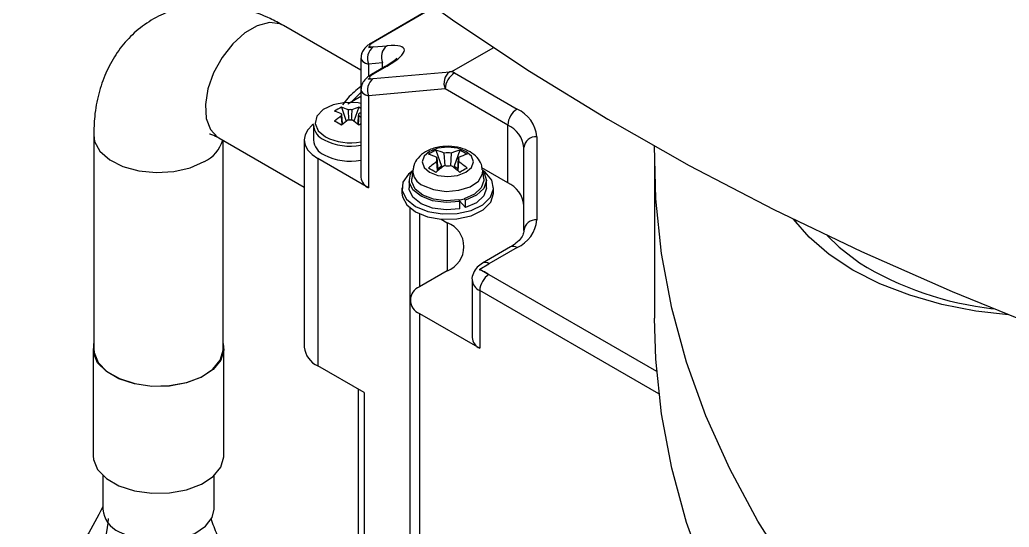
# Model space of a CAD drawing. Header units: millimetres. Extents: x 334 to 3694, y 0 to 2376.
# Drawn here: x 2483.38 to 2528.73, y 1200.45 to 1223.71 of the extents above; entities that cross this region are included whole.
import ezdxf

# ---------------------------------------------------------------- set-up
doc = ezdxf.new("R2010")
doc.units = ezdxf.units.MM
doc.header["$LTSCALE"] = 3
doc.layers.add('1_외형선', color=7, linetype='Continuous', lineweight=25)

msp = doc.modelspace()

# ---------------------------------------------------------------- linework, layer by layer
at = {"layer": '1_외형선'}
for p, q in [((2502.359, 1224.302), (2499.492, 1222.647)), ((2502.378, 1224.289), (2499.58, 1222.674)), ((2499.017, 1221.395), (2495.465, 1223.446)), ((2499.425, 1222.481), (2499.368, 1222.448)), ((2499.368, 1222.448), (2499.58, 1222.467)), ((2499.58, 1222.467), (2499.368, 1222.444)), ((2499.368, 1222.444), (2499.368, 1222.448)), ((2499.58, 1222.467), (2500.217, 1222.524)), ((2503.186, 1221.341), (2505.08, 1222.434)), ((2499.017, 1221.966), (2499.017, 1220.517)), ((2500.004, 1221.733), (2499.368, 1221.676)), ((2499.368, 1221.676), (2499.368, 1221.117)), ((2500.004, 1221.494), (2500.004, 1221.733)), ((2500.129, 1221.566), (2499.492, 1221.198)), ((2500.217, 1221.593), (2499.58, 1221.225)), ((2499.58, 1221.018), (2503.088, 1221.332)), ((2503.088, 1221.332), (2503.186, 1221.341)), ((2503.3, 1221.275), (2503.186, 1221.341)), ((2503.3, 1221.275), (2506.168, 1219.62)), ((2499.425, 1221.032), (2499.368, 1220.999)), ((2499.368, 1220.999), (2499.58, 1221.018)), ((2499.368, 1220.995), (2499.58, 1221.018)), ((2499.368, 1220.995), (2499.368, 1220.999)), ((2499.017, 1220.381), (2498.59, 1219.96)), ((2499.017, 1220.517), (2499.017, 1216.49)), ((2502.876, 1220.54), (2499.368, 1220.227)), ((2505.743, 1218.885), (2502.876, 1220.54)), ((2498.411, 1219.857), (2499.017, 1220.206)), ((2499.368, 1220.227), (2499.368, 1216)), ((2498.122, 1219.699), (2498.343, 1219.06)), ((2498.917, 1219.699), (2498.696, 1219.06)), ((2496.84, 1218.889), (2496.84, 1218.205)), ((2505.743, 1216.239), (2505.743, 1218.885)), ((2486.767, 1218.424), (2486.767, 1208.625)), ((2492.495, 1218.301), (2496.42, 1216.036)), ((2492.707, 1208.625), (2492.707, 1218.179)), ((2496.42, 1218.205), (2496.42, 1208.7)), ((2507.082, 1218.346), (2507.082, 1214.539)), ((2502.446, 1217.74), (2502.702, 1216.999)), ((2502.874, 1217.02), (2502.836, 1217.596)), ((2503.154, 1217.596), (2503.116, 1217.019)), ((2503.544, 1217.74), (2503.288, 1216.999)), ((2506.482, 1214.049), (2506.482, 1217.856)), ((2499.368, 1216), (2497.035, 1217.348)), ((2497.035, 1217.348), (2497.035, 1207.843)), ((2502.5, 1217.402), (2502.54, 1216.792)), ((2502.531, 1216.785), (2502.5, 1217.218)), ((2503.45, 1216.792), (2503.491, 1217.402)), ((2503.491, 1217.218), (2503.459, 1216.785)), ((2512.464, 1217.381), (2512.464, 1210.032)), ((2501.393, 1216.829), (2501.348, 1216.415)), ((2502.533, 1216.901), (2502.702, 1216.999)), ((2503.288, 1216.999), (2503.457, 1216.901)), ((2505.743, 1216.239), (2504.561, 1216.922)), ((2504.642, 1216.415), (2504.598, 1216.829)), ((2501.225, 1216.356), (2501.225, 1216.013)), ((2504.765, 1216.013), (2504.765, 1216.356)), ((2500.895, 1216.013), (2500.895, 1215.768)), ((2505.095, 1215.768), (2505.095, 1216.013)), ((2503.506, 1215.451), (2503.544, 1215.385)), ((2503.53, 1215.408), (2503.8, 1215.103)), ((2503.544, 1215.042), (2503.544, 1215.385)), ((2503.745, 1215.508), (2503.8, 1215.446)), ((2503.8, 1215.103), (2503.8, 1215.446)), ((2501.262, 1215.084), (2501.262, 1210.858)), ((2501.702, 1214.813), (2501.702, 1211.47)), ((2502.699, 1214.568), (2502.974, 1214.409)), ((2502.974, 1214.409), (2502.974, 1212.205)), ((2518.986, 1214.381), (2518.907, 1214.536)), ((2505.868, 1213.295), (2504.584, 1212.553)), ((2506.168, 1213.265), (2504.883, 1212.524)), ((2502.974, 1212.205), (2501.702, 1211.47)), ((2504.459, 1212.279), (2504.883, 1212.524)), ((2504.459, 1212.279), (2504.883, 1212.034)), ((2504.459, 1212.235), (2504.459, 1212.279)), ((2504.108, 1211.789), (2504.108, 1209.143)), ((2504.883, 1212.034), (2512.563, 1207.601)), ((2504.459, 1211.299), (2504.459, 1208.653)), ((2512.665, 1206.562), (2504.459, 1211.299)), ((2501.262, 1210.858), (2501.262, 1197.434)), ((2501.702, 1210.245), (2501.702, 1196.821)), ((2501.702, 1210.245), (2504.459, 1208.653)), ((2486.737, 1208.625), (2486.737, 1203.726)), ((2492.737, 1203.726), (2492.737, 1208.625)), ((2499.156, 1206.618), (2497.035, 1207.843)), ((2498.892, 1206.771), (2498.892, 1199.988)), ((2499.156, 1206.618), (2499.156, 1199.486)), ((2487.187, 1202.814), (2487.187, 1201.276)), ((2492.287, 1201.276), (2492.287, 1202.814))]:
    msp.add_line(p, q, dxfattribs=at)
at = {"layer": '1_외형선', "flags": 128}
for points in [[(2500.055, 1225.988), (2503.318, 1223.629), (2506.744, 1221.349), (2510.328, 1219.151), (2514.062, 1217.038), (2517.942, 1215.014), (2521.961, 1213.083), (2526.112, 1211.248), (2530.389, 1209.511), (2534.783, 1207.875), (2539.29, 1206.344), (2543.899, 1204.919), (2548.606, 1203.604), (2553.4, 1202.399), (2558.275, 1201.308), (2563.223, 1200.332), (2568.235, 1199.472)], [(2495.465, 1223.446), (2495.305, 1223.52), (2494.817, 1223.581), (2494.266, 1223.441), (2493.694, 1223.111), (2493.143, 1222.615), (2492.655, 1221.99), (2492.264, 1221.282), (2492.001, 1220.543), (2491.885, 1219.83), (2491.924, 1219.193), (2492.115, 1218.681), (2492.445, 1218.332), (2492.495, 1218.301)], [(2499.492, 1222.647), (2499.534, 1222.665), (2499.58, 1222.674)], [(2499.492, 1221.198), (2499.534, 1221.216), (2499.58, 1221.225)], [(2500.129, 1221.566), (2500.17, 1221.584), (2500.217, 1221.593)], [(2499.017, 1219.881), (2498.887, 1219.902), (2498.298, 1219.918), (2497.739, 1219.81), (2497.285, 1219.592), (2496.998, 1219.295), (2496.917, 1218.958), (2497.052, 1218.627), (2497.385, 1218.346)], [(2496.841, 1218.933), (2496.773, 1218.878), (2496.579, 1218.669), (2496.46, 1218.441), (2496.42, 1218.205), (2496.46, 1217.968), (2496.579, 1217.741), (2496.773, 1217.531), (2497.035, 1217.348)], [(2486.767, 1218.423), (2486.81, 1218.132), (2487.055, 1217.687), (2487.499, 1217.297), (2488.108, 1216.99), (2488.839, 1216.789), (2489.636, 1216.71), (2490.44, 1216.758), (2491.193, 1216.929), (2491.837, 1217.211)], [(2502.164, 1216.719), (2502.545, 1216.572), (2502.995, 1216.52), (2503.445, 1216.572), (2503.826, 1216.719), (2504.081, 1216.939), (2504.171, 1217.199), (2504.081, 1217.459), (2503.826, 1217.679), (2503.445, 1217.826), (2502.995, 1217.878), (2502.545, 1217.826), (2502.164, 1217.679), (2501.909, 1217.459), (2501.819, 1217.199), (2501.909, 1216.939), (2502.164, 1216.719)], [(2553.377, 1173.833), (2550.447, 1174.982), (2546.96, 1176.482), (2543.602, 1178.078), (2540.381, 1179.765), (2537.305, 1181.541), (2534.382, 1183.4), (2531.618, 1185.339), (2529.019, 1187.352), (2526.591, 1189.436), (2524.341, 1191.584), (2522.274, 1193.793), (2520.393, 1196.057), (2518.705, 1198.371), (2517.211, 1200.73), (2515.917, 1203.127), (2514.826, 1205.557), (2513.938, 1208.016), (2513.258, 1210.496), (2512.786, 1212.992), (2512.523, 1215.498), (2512.469, 1217.918)], [(2501.405, 1216.805), (2501.191, 1216.634), (2500.94, 1216.262), (2500.911, 1215.863), (2501.108, 1215.481), (2501.51, 1215.156)], [(2503.544, 1215.385), (2502.915, 1215.336), (2502.297, 1215.417), (2501.768, 1215.62), (2501.397, 1215.917), (2501.231, 1216.271), (2501.292, 1216.635), (2501.388, 1216.784)], [(2501.51, 1215.156), (2502.073, 1214.924), (2502.735, 1214.81), (2503.426, 1214.827), (2504.07, 1214.972), (2504.598, 1215.23), (2504.951, 1215.573), (2505.093, 1215.963), (2505.008, 1216.359), (2504.704, 1216.718), (2504.585, 1216.805)], [(2501.86, 1216.116), (2502.347, 1215.924), (2502.921, 1215.846), (2503.505, 1215.893), (2504.021, 1216.058), (2504.398, 1216.32), (2504.585, 1216.643), (2504.597, 1216.837)], [(2504.602, 1216.784), (2504.662, 1216.7), (2504.765, 1216.338), (2504.64, 1215.979), (2504.304, 1215.669), (2503.8, 1215.446)], [(2503.506, 1215.451), (2502.92, 1215.405), (2502.344, 1215.481), (2501.851, 1215.67), (2501.505, 1215.947), (2501.351, 1216.276), (2501.348, 1216.415)], [(2504.642, 1216.415), (2504.645, 1216.34), (2504.529, 1216.005), (2504.215, 1215.715), (2503.745, 1215.508)], [(2500.895, 1215.768), (2500.918, 1215.589), (2501.121, 1215.221), (2501.515, 1214.908), (2502.059, 1214.683), (2502.699, 1214.568)], [(2503.544, 1215.042), (2502.915, 1214.993), (2502.297, 1215.074), (2501.768, 1215.277), (2501.397, 1215.574), (2501.231, 1215.928), (2501.225, 1216.013)], [(2502.699, 1214.568), (2503.409, 1214.58), (2504.072, 1214.728), (2504.612, 1214.995), (2504.966, 1215.351), (2505.095, 1215.754), (2505.095, 1215.768)], [(2504.765, 1216.013), (2504.765, 1215.995), (2504.64, 1215.636), (2504.304, 1215.326), (2503.8, 1215.103)], [(2528.7, 1210.179), (2527.203, 1210.355), (2525.642, 1210.661), (2524.164, 1211.082), (2522.794, 1211.61), (2521.555, 1212.237), (2520.468, 1212.953), (2519.552, 1213.744), (2518.846, 1214.566)], [(2520.376, 1213.826), (2520.927, 1213.286), (2521.866, 1212.57)], [(2553.858, 1166.305), (2550.447, 1167.633), (2546.96, 1169.133), (2543.602, 1170.729), (2540.381, 1172.417), (2537.305, 1174.192), (2534.382, 1176.051), (2531.618, 1177.99), (2529.019, 1180.003), (2526.591, 1182.087), (2524.341, 1184.235), (2522.274, 1186.444), (2520.393, 1188.709), (2518.705, 1191.023), (2517.211, 1193.381), (2515.917, 1195.778), (2514.826, 1198.209), (2513.938, 1200.667), (2513.258, 1203.147), (2512.786, 1205.643), (2512.523, 1208.149), (2512.464, 1210.032)], [(2492.707, 1208.869), (2492.736, 1208.566), (2492.597, 1208.101), (2492.246, 1207.675), (2491.709, 1207.32), (2491.026, 1207.061), (2490.247, 1206.918), (2489.43, 1206.902), (2488.637, 1207.014), (2487.925, 1207.245), (2487.347, 1207.579), (2486.946, 1207.99), (2486.753, 1208.448), (2486.767, 1208.869)], [(2486.767, 1208.625), (2486.783, 1208.45), (2486.974, 1207.996), (2487.371, 1207.589), (2487.943, 1207.259), (2488.648, 1207.03), (2489.434, 1206.92), (2490.242, 1206.936), (2491.013, 1207.077), (2491.689, 1207.333), (2492.221, 1207.685), (2492.568, 1208.106), (2492.706, 1208.567), (2492.707, 1208.625)], [(2486.737, 1203.726), (2486.753, 1203.549), (2486.946, 1203.091), (2487.347, 1202.679), (2487.925, 1202.346), (2488.637, 1202.115), (2489.43, 1202.003), (2490.247, 1202.019), (2491.026, 1202.162), (2491.709, 1202.421), (2492.246, 1202.776), (2492.597, 1203.202), (2492.736, 1203.667), (2492.737, 1203.726)], [(2487.934, 1200.235), (2488.546, 1199.975), (2489.263, 1199.83), (2490.023, 1199.813), (2490.757, 1199.927), (2491.401, 1200.16), (2491.896, 1200.493), (2492.2, 1200.895), (2492.287, 1201.276)]]:
    msp.add_lwpolyline(points, dxfattribs=at)
at = {"layer": '1_외형선'}
for centre, radius, start, end in [((2499.963, 1221.94), 0.652, 126.0232, 203.9762), ((2500.6, 1221.997), 0.652, 126.0232, 203.9762), ((2503.471, 1220.805), 0.652, 126.0232, 203.9762), ((2503.797, 1220.498), 0.922, 122.6055, 177.3945), ((2503.103, 1220.964), 0.368, 57.6507, 92.3578), ((2499.963, 1220.492), 0.652, 126.0232, 203.9762), ((2498.996, 1217.823), 2.069, 114.9718, 125.0229), ((2497.272, 1217.513), 2.075, 65.7869, 75.0164), ((2498.253, 1219.358), 0.138, 159.822, 200.178), ((2497.586, 1217.694), 2.075, 65.7869, 75.0164), ((2498.52, 1218.896), 0.696, 83.1817, 96.8183), ((2499.453, 1217.694), 2.075, 104.9836, 114.2131), ((2499.837, 1217.342), 2.26, 111.2815, 114.0417), ((2498.786, 1219.358), 0.138, 339.822, 20.178), ((2498.074, 1217.883), 2.002, 61.9103, 65.1028), ((2506.665, 1218.843), 0.922, 122.6055, 177.3945), ((2505.52, 1218.191), 1.569, 5.6948, 65.6253), ((2500.23, 1216.35), 3.634, 125.4323, 131.7841), ((2494.883, 1213.63), 6.167, 58.3186, 61.6868), ((2500.543, 1216.168), 3.634, 125.4323, 131.7841), ((2498.52, 1219.82), 0.696, 263.1817, 276.8183), ((2496.496, 1216.168), 3.634, 48.2159, 54.5677), ((2496.938, 1216.521), 3.42, 52.5622, 54.6534), ((2502.483, 1213.083), 6.805, 120.6276, 121.6092), ((2497.629, 1218.936), 0.79, 183.392, 247.9281), ((2505.22, 1217.731), 1.267, 5.6948, 65.6253), ((2491.168, 1218.639), 1.577, 295.1321, 343.6273), ((2497.629, 1218.251), 0.79, 183.392, 247.9281), ((2498.522, 1220.519), 2.604, 242.7967, 280.948), ((2498.523, 1220.56), 2.49, 242.8042, 281.4414), ((2507.032, 1217.795), 0.553, 84.8174, 173.6487), ((2503.716, 1215.152), 2.883, 116.1397, 123.855), ((2501.613, 1214.891), 2.968, 65.6726, 73.706), ((2502.995, 1216.726), 0.885, 79.619, 100.381), ((2504.377, 1214.891), 2.968, 106.294, 114.3274), ((2502.274, 1215.152), 2.883, 56.145, 63.8603), ((2498.522, 1219.835), 2.604, 242.7967, 280.948), ((2501.277, 1214.697), 2.968, 65.6726, 73.706), ((2505.401, 1213.117), 5.023, 125.2848, 130.9401), ((2502.658, 1217.31), 0.183, 149.8066, 210.1934), ((2504.713, 1214.697), 2.968, 106.294, 114.3274), ((2503.332, 1217.31), 0.183, 329.8066, 30.1934), ((2500.589, 1213.117), 5.023, 49.0599, 54.7152), ((2502.13, 1216.802), 0.738, 177.7219, 248.5127), ((2497.977, 1209.366), 8.603, 58.7106, 61.2947), ((2505.737, 1212.923), 5.023, 125.2848, 130.9401), ((2502.995, 1217.894), 0.885, 259.619, 280.381), ((2500.253, 1212.923), 5.023, 49.0599, 54.7152), ((2508.013, 1209.366), 8.603, 118.7053, 121.2894), ((2499.617, 1216.55), 0.604, 185.6948, 245.6253), ((2505.22, 1215.085), 1.267, 5.6948, 65.6253), ((2503.057, 1217.854), 2.445, 280.5993, 286.363), ((2502.556, 1213.307), 1.179, 290.7834, 69.2166), ((2505.52, 1214.694), 1.569, 294.3747, 354.3052), ((2507.032, 1213.987), 0.553, 84.8174, 173.6487), ((2505.992, 1213.02), 0.302, 54.3824, 114.3071), ((2504.708, 1212.278), 0.302, 54.3833, 114.2974), ((2529.61, 1225.152), 14.775, 238.3906, 263.7), ((2504.709, 1211.849), 0.604, 185.809, 245.6154), ((2505.38, 1211.257), 0.922, 122.6055, 177.3945), ((2501.934, 1210.858), 0.655, 110.7834, 249.2166), ((2504.708, 1209.203), 0.604, 185.6948, 245.6253), ((2497.47, 1208.805), 1.056, 185.6948, 245.6253), ((2488.433, 1201.381), 1.25, 184.8256, 246.4945)]:
    msp.add_arc(centre, radius, start, end, dxfattribs=at)
for centre, major_axis, ratio, start_param, end_param in [((2500.004, 1222.712), (0.598, 0.211), 0.218312, 2.279477, 3.326675), ((2498.307, 1221.422), (2.692, 0.948), 0.218312, 5.42107, 6.991866), ((2500.217, 1222.166), (1.196, 0.238), 0.397418, 3.051465, 3.847998), ((2500.004, 1221.263), (0.598, 0.211), 0.218312, 2.279477, 3.326675), ((2500.217, 1220.717), (1.196, 0.238), 0.397418, 3.051465, 3.847998)]:
    msp.add_ellipse(centre, major_axis=major_axis, ratio=ratio, start_param=start_param, end_param=end_param, dxfattribs=at)
for points, knots in [([(2495.465, 1223.446), (2495.26, 1223.557), (2494.732, 1223.846), (2493.855, 1224.178), (2492.852, 1224.398), (2491.872, 1224.446), (2490.895, 1224.322), (2489.953, 1224.014), (2489.085, 1223.518), (2488.351, 1222.88), (2487.754, 1222.124), (2487.294, 1221.267), (2486.971, 1220.316), (2486.795, 1219.36), (2486.776, 1218.712), (2486.767, 1218.424)], [0, 0, 0, 0, 0.0540766, 0.13969, 0.2216378, 0.3001086, 0.3760091, 0.4585306, 0.5379173, 0.6153473, 0.6920172, 0.7695666, 0.8495159, 0.9330217, 1, 1, 1, 1]), ([(2499.492, 1222.647), (2499.439, 1222.614), (2499.308, 1222.534), (2499.153, 1222.385), (2499.036, 1222.179), (2499.027, 1222.043), (2499.023, 1221.982)], [0, 0, 0, 0, 0.228122, 0.557684, 0.805208, 1, 1, 1, 1]), ([(2500.659, 1221.946), (2500.66, 1221.948), (2500.669, 1221.966), (2500.61, 1221.89), (2500.447, 1221.761), (2500.237, 1221.632), (2500.129, 1221.566)], [0, 0, 0, 0, 0.0515207, 0.310397, 0.6456303, 1, 1, 1, 1]), ([(2499.492, 1221.198), (2499.439, 1221.165), (2499.308, 1221.085), (2499.153, 1220.936), (2499.036, 1220.73), (2499.027, 1220.594), (2499.023, 1220.534)], [0, 0, 0, 0, 0.228122, 0.557684, 0.805208, 1, 1, 1, 1]), ([(2499.017, 1220.657), (2498.807, 1220.488), (2498.504, 1220.245), (2498.245, 1219.919), (2498.165, 1219.819)], [0, 0, 0, 0, 0.692252, 1, 1, 1, 1]), ([(2498.123, 1219.406), (2498.125, 1219.372), (2498.137, 1219.206), (2498.149, 1219.04), (2498.159, 1218.907)], [0, 0, 0, 0, 0.203962, 1, 1, 1, 1]), ([(2498.47, 1219.126), (2498.461, 1219.246), (2498.45, 1219.4), (2498.439, 1219.553), (2498.437, 1219.587)], [0, 0, 0, 0, 0.779287, 1, 1, 1, 1]), ([(2498.602, 1219.587), (2498.6, 1219.553), (2498.589, 1219.401), (2498.578, 1219.248), (2498.569, 1219.129)], [0, 0, 0, 0, 0.221935, 1, 1, 1, 1]), ([(2498.88, 1218.907), (2498.89, 1219.04), (2498.902, 1219.206), (2498.914, 1219.372), (2498.916, 1219.406)], [0, 0, 0, 0, 0.796038, 1, 1, 1, 1]), ([(2498.155, 1218.904), (2498.146, 1219.008), (2498.136, 1219.144), (2498.125, 1219.279), (2498.123, 1219.31)], [0, 0, 0, 0, 0.770569, 1, 1, 1, 1]), ([(2498.916, 1219.31), (2498.914, 1219.279), (2498.904, 1219.144), (2498.893, 1219.008), (2498.884, 1218.904)], [0, 0, 0, 0, 0.229431, 1, 1, 1, 1]), ([(2492.072, 1218.481), (2492.08, 1218.48), (2492.098, 1218.479), (2492.282, 1218.419), (2492.442, 1218.33), (2492.495, 1218.301)], [0, 0, 0, 0, 0.367406, 0.792785, 1, 1, 1, 1]), ([(2504.575, 1216.836), (2504.567, 1216.92), (2504.547, 1217.13), (2504.339, 1217.421), (2504.016, 1217.68), (2503.57, 1217.859), (2503.036, 1217.932), (2502.473, 1217.875), (2501.982, 1217.691), (2501.627, 1217.4), (2501.427, 1217.096), (2501.416, 1216.895), (2501.413, 1216.831)], [0, 0, 0, 0, 0.062414, 0.156081, 0.257009, 0.369157, 0.489953, 0.612741, 0.740362, 0.851203, 0.952624, 1, 1, 1, 1]), ([(2506.482, 1214.049), (2506.479, 1214.016), (2506.473, 1213.919), (2506.391, 1213.732), (2506.175, 1213.49), (2505.957, 1213.351), (2505.868, 1213.295)], [0, 0, 0, 0, 0.163242, 0.485708, 0.789975, 1, 1, 1, 1]), ([(2504.584, 1212.553), (2504.5, 1212.497), (2504.325, 1212.378), (2504.163, 1212.112), (2504.088, 1211.893), (2504.109, 1211.789), (2504.109, 1211.787)], [0, 0, 0, 0, 0.317701, 0.6643675, 0.9917795, 1, 1, 1, 1]), ([(2504.883, 1212.034), (2504.837, 1212.061), (2504.699, 1212.141), (2504.554, 1212.214), (2504.463, 1212.234), (2504.459, 1212.235)], [0, 0, 0, 0, 0.326582, 0.974144, 1, 1, 1, 1]), ([(2487.187, 1201.382), (2486.949, 1200.916), (2486.496, 1200.032), (2485.696, 1199.022), (2484.971, 1198.349), (2484.344, 1197.78), (2483.782, 1197.225), (2483.509, 1196.665), (2483.379, 1196.398)], [0, 0, 0, 0, 0.241516, 0.457859, 0.626031, 0.734392, 0.873063, 1, 1, 1, 1]), ([(2487.436, 1200.843), (2487.359, 1200.294), (2487.182, 1199.041), (2486.617, 1197.704), (2485.929, 1196.759), (2485.471, 1196.094), (2485.309, 1195.543), (2485.244, 1195.321)], [0, 0, 0, 0, 0.246502, 0.563104, 0.724847, 0.889199, 1, 1, 1, 1]), ([(2496.467, 1190.979), (2496.502, 1191.176), (2496.618, 1191.818), (2496.498, 1192.988), (2496.151, 1194.24), (2495.693, 1195.301), (2495.044, 1196.385), (2494.087, 1197.638), (2493.145, 1198.86), (2492.439, 1199.992), (2492.234, 1200.584), (2492.148, 1200.834)], [0, 0, 0, 0, 0.067625, 0.220252, 0.335985, 0.419037, 0.521309, 0.66064, 0.833108, 0.929475, 1, 1, 1, 1])]:
    msp.add_open_spline(points, degree=3, knots=knots, dxfattribs=at)

doc.saveas('drawing.dxf')
